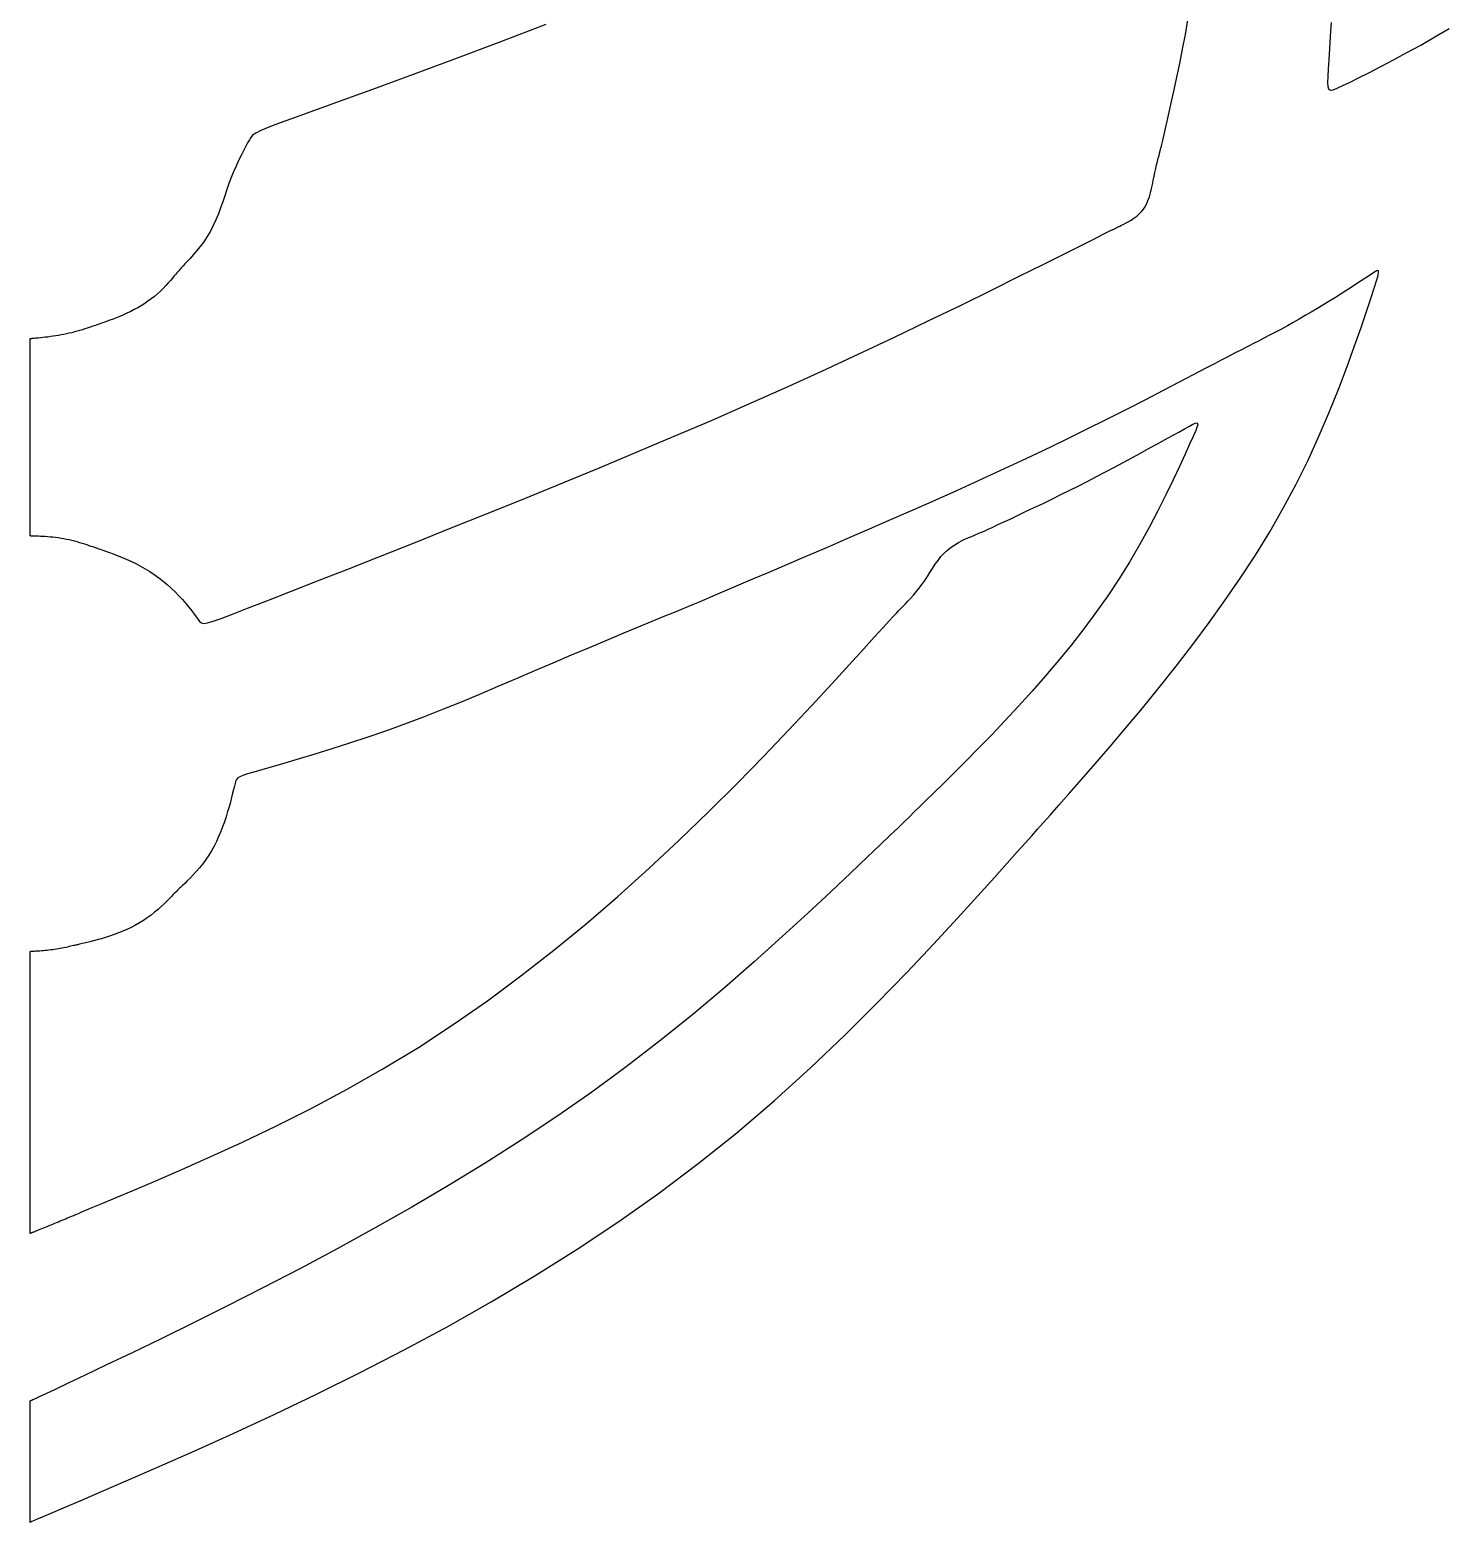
# Model space of a CAD drawing. Extents: x -10.6 to 10.6, y -20 to 20.
# Drawn here: x -10.58 to 6.67, y -19.98 to -1.84 of the extents above; entities that cross this region are included whole.
import ezdxf

# ---------------------------------------------------------------- set-up
doc = ezdxf.new("R2010")
doc.units = 0
doc.layers.add('LAYER 1', color=7, linetype='CONTINUOUS')

msp = doc.modelspace()

# ---------------------------------------------------------------- linework, layer by layer
at = {"layer": 'LAYER 1', "color": 177}
for points in [[(-4.306, -1.772), (-4.876, -1.991), (-5.415, -2.195), (-5.915, -2.38), (-6.367, -2.545), (-6.76, -2.687), (-7.085, -2.805), (-7.34, -2.897), (-7.532, -2.967), (-7.672, -3.02), (-7.768, -3.06), (-7.83, -3.092), (-7.868, -3.118), (-7.89, -3.145), (-7.908, -3.175), (-7.929, -3.212), (-7.953, -3.257), (-7.98, -3.308), (-8.009, -3.365), (-8.039, -3.426), (-8.07, -3.492), (-8.1, -3.561), (-8.129, -3.632), (-8.157, -3.705), (-8.182, -3.779), (-8.207, -3.853), (-8.232, -3.928), (-8.257, -4.002), (-8.284, -4.075), (-8.314, -4.147), (-8.346, -4.217), (-8.382, -4.285), (-8.421, -4.35), (-8.463, -4.412), (-8.506, -4.469), (-8.549, -4.523), (-8.59, -4.572), (-8.628, -4.615), (-8.663, -4.652), (-8.691, -4.683), (-8.714, -4.707), (-8.731, -4.726), (-8.745, -4.741), (-8.757, -4.754), (-8.767, -4.765), (-8.777, -4.777), (-8.789, -4.791), (-8.803, -4.808), (-8.82, -4.829), (-8.841, -4.854), (-8.865, -4.883), (-8.893, -4.914), (-8.923, -4.946), (-8.955, -4.98), (-8.989, -5.013), (-9.025, -5.046), (-9.062, -5.078), (-9.1, -5.108), (-9.14, -5.137), (-9.18, -5.165), (-9.222, -5.19), (-9.264, -5.215), (-9.307, -5.238), (-9.35, -5.261), (-9.395, -5.282), (-9.439, -5.301), (-9.482, -5.32), (-9.525, -5.337), (-9.565, -5.353), (-9.603, -5.367), (-9.637, -5.379), (-9.666, -5.39), (-9.691, -5.398), (-9.711, -5.405), (-9.726, -5.411), (-9.739, -5.415), (-9.749, -5.418), (-9.758, -5.422), (-9.768, -5.425), (-9.779, -5.429), (-9.793, -5.434), (-9.81, -5.44), (-9.83, -5.447), (-9.853, -5.455), (-9.879, -5.464), (-9.907, -5.473), (-9.937, -5.482), (-9.968, -5.491), (-9.999, -5.501), (-10.032, -5.509), (-10.064, -5.518), (-10.096, -5.525), (-10.129, -5.533), (-10.161, -5.539), (-10.194, -5.546), (-10.227, -5.552), (-10.26, -5.557), (-10.293, -5.562), (-10.325, -5.566), (-10.357, -5.571), (-10.388, -5.574), (-10.417, -5.577), (-10.444, -5.58), (-10.469, -5.583), (-10.49, -5.585), (-10.508, -5.586), (-10.522, -5.588), (-10.533, -5.589), (-10.54, -5.589), (-10.546, -5.59), (-10.549, -5.59), (-10.551, -5.59), (-10.552, -5.591), (-10.553, -5.591), (-10.553, -5.591), (-10.554, -5.591), (-10.555, -5.591), (-10.555, -5.591), (-10.556, -5.591), (-10.557, -5.591), (-10.558, -5.591), (-10.559, -5.591), (-10.56, -5.592), (-10.561, -5.592), (-10.562, -5.592), (-10.563, -5.592), (-10.564, -5.592), (-10.565, -5.592), (-10.566, -5.593), (-10.567, -5.593), (-10.568, -5.593), (-10.569, -5.593), (-10.57, -5.593), (-10.571, -5.593), (-10.572, -5.594), (-10.573, -5.594), (-10.573, -5.594), (-10.574, -5.594), (-10.574, -5.594), (-10.575, -5.594), (-10.575, -5.594), (-10.575, -5.594), (-10.576, -5.594), (-10.576, -5.594), (-10.576, -5.594), (-10.576, -5.594), (-10.576, -5.594), (-10.576, -5.595), (-10.576, -5.599), (-10.576, -5.61), (-10.576, -5.633), (-10.576, -5.673), (-10.576, -5.733), (-10.576, -5.817), (-10.576, -5.931), (-10.576, -6.077), (-10.576, -6.253), (-10.576, -6.451), (-10.576, -6.663), (-10.576, -6.879), (-10.576, -7.093), (-10.576, -7.294), (-10.576, -7.474), (-10.576, -7.626), (-10.576, -7.745), (-10.576, -7.834), (-10.576, -7.897), (-10.576, -7.94), (-10.576, -7.966), (-10.576, -7.979), (-10.576, -7.984), (-10.576, -7.985), (-10.576, -7.985), (-10.576, -7.985), (-10.576, -7.985), (-10.576, -7.985), (-10.575, -7.985), (-10.575, -7.985), (-10.575, -7.985), (-10.575, -7.985), (-10.574, -7.985), (-10.573, -7.985), (-10.573, -7.985), (-10.572, -7.985), (-10.571, -7.985), (-10.57, -7.985), (-10.569, -7.985), (-10.568, -7.985), (-10.567, -7.985), (-10.566, -7.985), (-10.565, -7.986), (-10.564, -7.986), (-10.563, -7.986), (-10.562, -7.986), (-10.561, -7.986), (-10.56, -7.986), (-10.559, -7.986), (-10.558, -7.986), (-10.557, -7.986), (-10.556, -7.986), (-10.556, -7.986), (-10.555, -7.986), (-10.554, -7.986), (-10.553, -7.987), (-10.553, -7.987), (-10.552, -7.987), (-10.551, -7.987), (-10.55, -7.987), (-10.546, -7.987), (-10.541, -7.987), (-10.534, -7.987), (-10.524, -7.987), (-10.51, -7.988), (-10.493, -7.989), (-10.471, -7.989), (-10.447, -7.99), (-10.42, -7.992), (-10.391, -7.993), (-10.36, -7.995), (-10.328, -7.998), (-10.295, -8.001), (-10.262, -8.005), (-10.229, -8.01), (-10.197, -8.015), (-10.164, -8.02), (-10.131, -8.027), (-10.099, -8.034), (-10.067, -8.041), (-10.035, -8.05), (-10.003, -8.058), (-9.972, -8.067), (-9.941, -8.077), (-9.911, -8.086), (-9.883, -8.095), (-9.857, -8.104), (-9.833, -8.112), (-9.812, -8.119), (-9.795, -8.125), (-9.781, -8.13), (-9.769, -8.134), (-9.759, -8.138), (-9.748, -8.142), (-9.736, -8.146), (-9.721, -8.151), (-9.702, -8.158), (-9.677, -8.167), (-9.645, -8.178), (-9.606, -8.192), (-9.562, -8.208), (-9.513, -8.227), (-9.46, -8.248), (-9.405, -8.272), (-9.347, -8.297), (-9.289, -8.326), (-9.232, -8.356), (-9.174, -8.388), (-9.118, -8.422), (-9.063, -8.459), (-9.01, -8.497), (-8.957, -8.537), (-8.907, -8.579), (-8.857, -8.623), (-8.81, -8.669), (-8.765, -8.716), (-8.722, -8.763), (-8.681, -8.811), (-8.644, -8.856), (-8.609, -8.9), (-8.579, -8.94), (-8.552, -8.976), (-8.53, -9.006), (-8.512, -9.03), (-8.491, -9.046), (-8.462, -9.052), (-8.417, -9.046), (-8.348, -9.026), (-8.249, -8.992), (-8.111, -8.94), (-7.929, -8.869), (-7.694, -8.777), (-7.409, -8.665), (-7.08, -8.536), (-6.713, -8.392), (-6.315, -8.234), (-5.894, -8.067), (-5.455, -7.892), (-5.005, -7.712), (-4.551, -7.528), (-4.098, -7.343), (-3.645, -7.157), (-3.194, -6.968), (-2.743, -6.778), (-2.293, -6.584), (-1.844, -6.388), (-1.397, -6.189), (-0.952, -5.986), (-0.509, -5.781), (-0.075, -5.576), (0.344, -5.375), (0.742, -5.182), (1.112, -5), (1.45, -4.832), (1.748, -4.684), (2, -4.558), (2.201, -4.457), (2.356, -4.38), (2.47, -4.322), (2.552, -4.282), (2.608, -4.254), (2.645, -4.235), (2.67, -4.223), (2.691, -4.212), (2.714, -4.201), (2.742, -4.187), (2.774, -4.17), (2.808, -4.15), (2.843, -4.127), (2.878, -4.1), (2.912, -4.07), (2.943, -4.036), (2.971, -3.999), (2.994, -3.957), (3.014, -3.913), (3.031, -3.866), (3.045, -3.817), (3.057, -3.767), (3.068, -3.717), (3.078, -3.667), (3.088, -3.617), (3.099, -3.569), (3.109, -3.522), (3.119, -3.478), (3.129, -3.437), (3.139, -3.398), (3.148, -3.364), (3.155, -3.334), (3.162, -3.308), (3.168, -3.288), (3.172, -3.27), (3.177, -3.251), (3.182, -3.229), (3.189, -3.2), (3.199, -3.16), (3.211, -3.107), (3.227, -3.037), (3.248, -2.947), (3.273, -2.837), (3.301, -2.709), (3.333, -2.566), (3.366, -2.411), (3.4, -2.245), (3.435, -2.072), (3.468, -1.895), (3.5, -1.715)], [(5.241, -1.747), (5.23, -1.912), (5.22, -2.063), (5.212, -2.198), (5.204, -2.312), (5.198, -2.405), (5.196, -2.475), (5.198, -2.525), (5.209, -2.555), (5.231, -2.568), (5.265, -2.564), (5.315, -2.546), (5.382, -2.514), (5.47, -2.471), (5.579, -2.417), (5.705, -2.354), (5.846, -2.281), (5.999, -2.201), (6.161, -2.114), (6.33, -2.021), (6.502, -1.922), (6.674, -1.819)]]:
    msp.add_lwpolyline(points, dxfattribs=at)
msp.add_lwpolyline([(-10.364, -16.383), (-10.341, -16.373), (-10.318, -16.364), (-10.296, -16.355), (-10.273, -16.345), (-10.251, -16.336), (-10.228, -16.327), (-10.206, -16.317), (-10.183, -16.308), (-10.161, -16.298), (-10.139, -16.289), (-10.117, -16.28), (-10.096, -16.271), (-10.077, -16.263), (-10.059, -16.255), (-10.043, -16.249), (-10.029, -16.243), (-10.017, -16.238), (-10.005, -16.233), (-9.985, -16.224), (-9.951, -16.21), (-9.895, -16.186), (-9.81, -16.151), (-9.689, -16.1), (-9.525, -16.031), (-9.311, -15.941), (-9.043, -15.827), (-8.729, -15.692), (-8.375, -15.535), (-7.99, -15.358), (-7.58, -15.162), (-7.155, -14.948), (-6.72, -14.716), (-6.284, -14.469), (-5.854, -14.206), (-5.431, -13.929), (-5.015, -13.639), (-4.607, -13.338), (-4.207, -13.025), (-3.814, -12.703), (-3.429, -12.372), (-3.052, -12.033), (-2.683, -11.689), (-2.325, -11.341), (-1.981, -10.998), (-1.656, -10.665), (-1.353, -10.348), (-1.077, -10.053), (-0.83, -9.787), (-0.618, -9.556), (-0.445, -9.365), (-0.309, -9.216), (-0.206, -9.103), (-0.132, -9.021), (-0.079, -8.964), (-0.043, -8.926), (-0.019, -8.9), (0, -8.88), (0.019, -8.862), (0.041, -8.84), (0.068, -8.813), (0.097, -8.782), (0.129, -8.748), (0.163, -8.71), (0.198, -8.669), (0.233, -8.625), (0.267, -8.579), (0.301, -8.531), (0.333, -8.482), (0.364, -8.432), (0.396, -8.383), (0.428, -8.334), (0.462, -8.286), (0.498, -8.241), (0.536, -8.199), (0.577, -8.161), (0.62, -8.126), (0.665, -8.096), (0.71, -8.069), (0.755, -8.045), (0.797, -8.025), (0.836, -8.008), (0.87, -7.994), (0.899, -7.982), (0.922, -7.973), (0.942, -7.965), (0.96, -7.957), (0.979, -7.949), (1.003, -7.938), (1.032, -7.925), (1.07, -7.907), (1.119, -7.885), (1.18, -7.856), (1.254, -7.822), (1.337, -7.784), (1.429, -7.741), (1.527, -7.694), (1.631, -7.645), (1.738, -7.594), (1.847, -7.541), (1.956, -7.487), (2.065, -7.433), (2.173, -7.378), (2.281, -7.322), (2.389, -7.266), (2.497, -7.21), (2.605, -7.153), (2.712, -7.096), (2.819, -7.038), (2.925, -6.981), (3.029, -6.924), (3.129, -6.87), (3.224, -6.818), (3.311, -6.77), (3.39, -6.726), (3.459, -6.688), (3.517, -6.656), (3.561, -6.632), (3.593, -6.618), (3.612, -6.616), (3.619, -6.629), (3.613, -6.659), (3.594, -6.708), (3.563, -6.78), (3.52, -6.875), (3.465, -6.997), (3.398, -7.143), (3.32, -7.308), (3.232, -7.49), (3.134, -7.684), (3.027, -7.887), (2.912, -8.096), (2.789, -8.306), (2.66, -8.514), (2.524, -8.718), (2.382, -8.919), (2.235, -9.117), (2.084, -9.311), (1.928, -9.502), (1.769, -9.69), (1.606, -9.876), (1.441, -10.058), (1.275, -10.237), (1.111, -10.41), (0.951, -10.575), (0.798, -10.73), (0.655, -10.873), (0.525, -11.001), (0.411, -11.114), (0.315, -11.207), (0.238, -11.282), (0.174, -11.345), (0.114, -11.403), (0.051, -11.464), (-0.024, -11.536), (-0.119, -11.626), (-0.241, -11.743), (-0.398, -11.893), (-0.598, -12.084), (-0.84, -12.314), (-1.119, -12.574), (-1.431, -12.86), (-1.771, -13.165), (-2.135, -13.482), (-2.519, -13.805), (-2.918, -14.127), (-3.328, -14.443), (-3.746, -14.749), (-4.172, -15.046), (-4.604, -15.334), (-5.043, -15.613), (-5.486, -15.885), (-5.935, -16.149), (-6.386, -16.405), (-6.841, -16.655), (-7.296, -16.897), (-7.745, -17.13), (-8.18, -17.351), (-8.594, -17.558), (-8.981, -17.748), (-9.333, -17.918), (-9.643, -18.066), (-9.904, -18.191), (-10.111, -18.289), (-10.268, -18.364), (-10.383, -18.419), (-10.461, -18.456), (-10.511, -18.479), (-10.538, -18.492), (-10.55, -18.498), (-10.552, -18.499), (-10.553, -18.499), (-10.553, -18.499), (-10.554, -18.5), (-10.555, -18.5), (-10.556, -18.5), (-10.556, -18.5), (-10.557, -18.501), (-10.558, -18.501), (-10.559, -18.501), (-10.56, -18.502), (-10.561, -18.502), (-10.561, -18.503), (-10.562, -18.503), (-10.563, -18.504), (-10.564, -18.504), (-10.565, -18.504), (-10.565, -18.505), (-10.566, -18.505), (-10.567, -18.506), (-10.568, -18.506), (-10.569, -18.507), (-10.569, -18.507), (-10.57, -18.507), (-10.571, -18.508), (-10.571, -18.508), (-10.572, -18.508), (-10.572, -18.508), (-10.572, -18.508), (-10.572, -18.508), (-10.572, -18.508), (-10.572, -18.508), (-10.573, -18.508), (-10.573, -18.508), (-10.573, -18.508), (-10.573, -18.508), (-10.573, -18.508), (-10.573, -18.508), (-10.573, -18.508), (-10.573, -18.508), (-10.573, -18.508), (-10.573, -18.508), (-10.573, -18.508), (-10.573, -18.508), (-10.573, -18.507), (-10.574, -18.507), (-10.574, -18.507), (-10.574, -18.507), (-10.574, -18.507), (-10.575, -18.506), (-10.575, -18.506), (-10.575, -18.506), (-10.575, -18.506), (-10.575, -18.506), (-10.575, -18.506), (-10.575, -18.506), (-10.575, -18.506), (-10.576, -18.506), (-10.576, -18.506), (-10.576, -18.506), (-10.576, -18.506), (-10.576, -18.506), (-10.576, -18.506), (-10.576, -18.506), (-10.576, -18.506), (-10.576, -18.506), (-10.576, -18.506), (-10.576, -18.506), (-10.576, -18.507), (-10.576, -18.512), (-10.576, -18.524), (-10.576, -18.545), (-10.576, -18.578), (-10.576, -18.625), (-10.576, -18.689), (-10.576, -18.773), (-10.576, -18.876), (-10.576, -18.994), (-10.576, -19.123), (-10.576, -19.255), (-10.576, -19.388), (-10.576, -19.514), (-10.576, -19.63), (-10.576, -19.73), (-10.576, -19.809), (-10.576, -19.869), (-10.576, -19.913), (-10.576, -19.944), (-10.576, -19.962), (-10.576, -19.973), (-10.576, -19.977), (-10.576, -19.978), (-10.576, -19.978), (-10.576, -19.978), (-10.576, -19.978), (-10.576, -19.978), (-10.575, -19.978), (-10.575, -19.978), (-10.575, -19.978), (-10.575, -19.978), (-10.574, -19.978), (-10.574, -19.977), (-10.573, -19.977), (-10.572, -19.977), (-10.571, -19.977), (-10.571, -19.976), (-10.57, -19.976), (-10.569, -19.975), (-10.568, -19.975), (-10.567, -19.975), (-10.566, -19.974), (-10.565, -19.974), (-10.564, -19.973), (-10.563, -19.973), (-10.562, -19.972), (-10.561, -19.972), (-10.56, -19.971), (-10.559, -19.971), (-10.558, -19.97), (-10.557, -19.97), (-10.556, -19.97), (-10.555, -19.969), (-10.554, -19.969), (-10.554, -19.969), (-10.553, -19.968), (-10.552, -19.968), (-10.547, -19.966), (-10.528, -19.958), (-10.489, -19.941), (-10.422, -19.912), (-10.317, -19.868), (-10.168, -19.804), (-9.966, -19.717), (-9.703, -19.605), (-9.377, -19.465), (-8.996, -19.299), (-8.569, -19.11), (-8.103, -18.9), (-7.607, -18.67), (-7.09, -18.423), (-6.56, -18.16), (-6.026, -17.885), (-5.495, -17.598), (-4.968, -17.299), (-4.447, -16.989), (-3.934, -16.666), (-3.43, -16.331), (-2.936, -15.982), (-2.453, -15.62), (-1.983, -15.244), (-1.527, -14.854), (-1.088, -14.456), (-0.671, -14.059), (-0.28, -13.67), (0.082, -13.297), (0.409, -12.95), (0.699, -12.636), (0.946, -12.363), (1.147, -12.14), (1.304, -11.966), (1.426, -11.83), (1.522, -11.723), (1.602, -11.634), (1.673, -11.554), (1.746, -11.472), (1.828, -11.379), (1.93, -11.264), (2.057, -11.121), (2.205, -10.952), (2.372, -10.76), (2.553, -10.549), (2.746, -10.322), (2.946, -10.081), (3.151, -9.83), (3.356, -9.572), (3.558, -9.309), (3.757, -9.043), (3.95, -8.773), (4.138, -8.499), (4.319, -8.221), (4.493, -7.938), (4.658, -7.652), (4.814, -7.361), (4.96, -7.066), (5.096, -6.77), (5.22, -6.478), (5.333, -6.196), (5.435, -5.928), (5.525, -5.679), (5.603, -5.455), (5.669, -5.261), (5.722, -5.101), (5.763, -4.977), (5.792, -4.886), (5.81, -4.822), (5.817, -4.784), (5.814, -4.766), (5.8, -4.764), (5.778, -4.776), (5.746, -4.796), (5.706, -4.822), (5.66, -4.853), (5.606, -4.888), (5.548, -4.926), (5.485, -4.967), (5.419, -5.009), (5.35, -5.053), (5.28, -5.097), (5.21, -5.141), (5.139, -5.184), (5.068, -5.227), (4.996, -5.269), (4.924, -5.311), (4.852, -5.353), (4.78, -5.394), (4.708, -5.434), (4.635, -5.474), (4.562, -5.513), (4.491, -5.55), (4.423, -5.586), (4.358, -5.62), (4.298, -5.65), (4.244, -5.678), (4.197, -5.701), (4.158, -5.721), (4.127, -5.737), (4.098, -5.752), (4.066, -5.768), (4.028, -5.788), (3.978, -5.814), (3.912, -5.849), (3.823, -5.895), (3.709, -5.955), (3.565, -6.031), (3.394, -6.12), (3.199, -6.222), (2.984, -6.333), (2.753, -6.451), (2.509, -6.574), (2.256, -6.701), (1.997, -6.828), (1.737, -6.953), (1.475, -7.077), (1.213, -7.199), (0.95, -7.32), (0.686, -7.439), (0.422, -7.557), (0.157, -7.674), (-0.108, -7.79), (-0.374, -7.906), (-0.637, -8.02), (-0.895, -8.132), (-1.143, -8.238), (-1.378, -8.339), (-1.595, -8.432), (-1.792, -8.516), (-1.963, -8.589), (-2.105, -8.65), (-2.217, -8.698), (-2.305, -8.735), (-2.378, -8.766), (-2.441, -8.793), (-2.502, -8.818), (-2.569, -8.846), (-2.647, -8.878), (-2.745, -8.919), (-2.869, -8.97), (-3.016, -9.031), (-3.184, -9.1), (-3.369, -9.177), (-3.568, -9.26), (-3.779, -9.349), (-3.996, -9.44), (-4.218, -9.534), (-4.441, -9.63), (-4.664, -9.725), (-4.888, -9.821), (-5.111, -9.915), (-5.335, -10.008), (-5.56, -10.1), (-5.785, -10.189), (-6.012, -10.275), (-6.24, -10.357), (-6.467, -10.436), (-6.69, -10.51), (-6.907, -10.579), (-7.112, -10.643), (-7.304, -10.7), (-7.477, -10.751), (-7.629, -10.795), (-7.755, -10.831), (-7.855, -10.86), (-7.931, -10.883), (-7.986, -10.901), (-8.025, -10.918), (-8.05, -10.934), (-8.065, -10.952), (-8.075, -10.973), (-8.082, -10.999), (-8.09, -11.033), (-8.099, -11.073), (-8.111, -11.118), (-8.124, -11.169), (-8.138, -11.224), (-8.154, -11.281), (-8.172, -11.341), (-8.191, -11.402), (-8.211, -11.463), (-8.233, -11.524), (-8.256, -11.584), (-8.281, -11.644), (-8.308, -11.702), (-8.337, -11.76), (-8.368, -11.816), (-8.402, -11.871), (-8.437, -11.924), (-8.475, -11.974), (-8.514, -12.023), (-8.553, -12.068), (-8.592, -12.11), (-8.629, -12.149), (-8.663, -12.183), (-8.693, -12.213), (-8.719, -12.237), (-8.74, -12.257), (-8.756, -12.273), (-8.769, -12.285), (-8.78, -12.297), (-8.791, -12.307), (-8.802, -12.319), (-8.816, -12.333), (-8.832, -12.35), (-8.853, -12.372), (-8.879, -12.398), (-8.908, -12.427), (-8.942, -12.46), (-8.978, -12.494), (-9.017, -12.529), (-9.059, -12.564), (-9.103, -12.599), (-9.149, -12.633), (-9.195, -12.664), (-9.244, -12.694), (-9.293, -12.722), (-9.343, -12.748), (-9.395, -12.772), (-9.447, -12.795), (-9.499, -12.816), (-9.552, -12.836), (-9.606, -12.854), (-9.658, -12.871), (-9.71, -12.886), (-9.758, -12.9), (-9.804, -12.912), (-9.846, -12.922), (-9.883, -12.931), (-9.914, -12.939), (-9.938, -12.945), (-9.957, -12.949), (-9.972, -12.953), (-9.984, -12.955), (-9.993, -12.958), (-10.001, -12.959), (-10.009, -12.961), (-10.018, -12.964), (-10.03, -12.966), (-10.044, -12.97), (-10.06, -12.973), (-10.078, -12.978), (-10.098, -12.982), (-10.118, -12.987), (-10.14, -12.991), (-10.162, -12.996), (-10.185, -13), (-10.207, -13.004), (-10.23, -13.008), (-10.252, -13.012), (-10.275, -13.016), (-10.298, -13.019), (-10.32, -13.022), (-10.343, -13.025), (-10.366, -13.027), (-10.389, -13.029), (-10.411, -13.031), (-10.432, -13.033), (-10.453, -13.035), (-10.472, -13.036), (-10.49, -13.037), (-10.505, -13.038), (-10.518, -13.039), (-10.529, -13.039), (-10.537, -13.04), (-10.542, -13.04), (-10.547, -13.04), (-10.549, -13.04), (-10.551, -13.041), (-10.552, -13.041), (-10.552, -13.041), (-10.553, -13.041), (-10.554, -13.041), (-10.554, -13.041), (-10.555, -13.041), (-10.556, -13.041), (-10.557, -13.041), (-10.558, -13.041), (-10.559, -13.041), (-10.56, -13.041), (-10.561, -13.042), (-10.562, -13.042), (-10.563, -13.042), (-10.564, -13.042), (-10.565, -13.042), (-10.566, -13.042), (-10.567, -13.043), (-10.568, -13.043), (-10.569, -13.043), (-10.57, -13.043), (-10.571, -13.043), (-10.572, -13.043), (-10.572, -13.043), (-10.573, -13.044), (-10.574, -13.044), (-10.574, -13.044), (-10.575, -13.044), (-10.575, -13.044), (-10.575, -13.044), (-10.575, -13.044), (-10.576, -13.044), (-10.576, -13.044), (-10.576, -13.044), (-10.576, -13.044), (-10.576, -13.044), (-10.576, -13.047), (-10.576, -13.059), (-10.576, -13.086), (-10.576, -13.134), (-10.576, -13.208), (-10.576, -13.316), (-10.576, -13.463), (-10.576, -13.655), (-10.576, -13.893), (-10.576, -14.166), (-10.576, -14.464), (-10.576, -14.772), (-10.576, -15.08), (-10.576, -15.375), (-10.576, -15.646), (-10.576, -15.879), (-10.576, -16.066), (-10.576, -16.208), (-10.576, -16.312), (-10.576, -16.384), (-10.576, -16.429), (-10.576, -16.454), (-10.576, -16.465), (-10.576, -16.467), (-10.576, -16.467), (-10.576, -16.467), (-10.576, -16.467), (-10.576, -16.467), (-10.575, -16.467), (-10.575, -16.467), (-10.575, -16.467), (-10.575, -16.467), (-10.574, -16.466), (-10.574, -16.466), (-10.573, -16.466), (-10.572, -16.465), (-10.571, -16.465), (-10.571, -16.465), (-10.57, -16.464), (-10.569, -16.464), (-10.568, -16.463), (-10.567, -16.463), (-10.566, -16.462), (-10.565, -16.462), (-10.564, -16.462), (-10.563, -16.461), (-10.562, -16.461), (-10.561, -16.46), (-10.56, -16.46), (-10.559, -16.46), (-10.558, -16.459), (-10.557, -16.459), (-10.556, -16.459), (-10.555, -16.458), (-10.554, -16.458), (-10.554, -16.458), (-10.553, -16.457), (-10.552, -16.457), (-10.552, -16.457), (-10.551, -16.457), (-10.549, -16.456), (-10.546, -16.455), (-10.542, -16.453), (-10.536, -16.451), (-10.528, -16.447), (-10.517, -16.443), (-10.503, -16.438), (-10.488, -16.432), (-10.47, -16.425), (-10.451, -16.417), (-10.43, -16.409), (-10.408, -16.401), (-10.386, -16.392)], close=True, dxfattribs=at)

doc.saveas('drawing.dxf')
